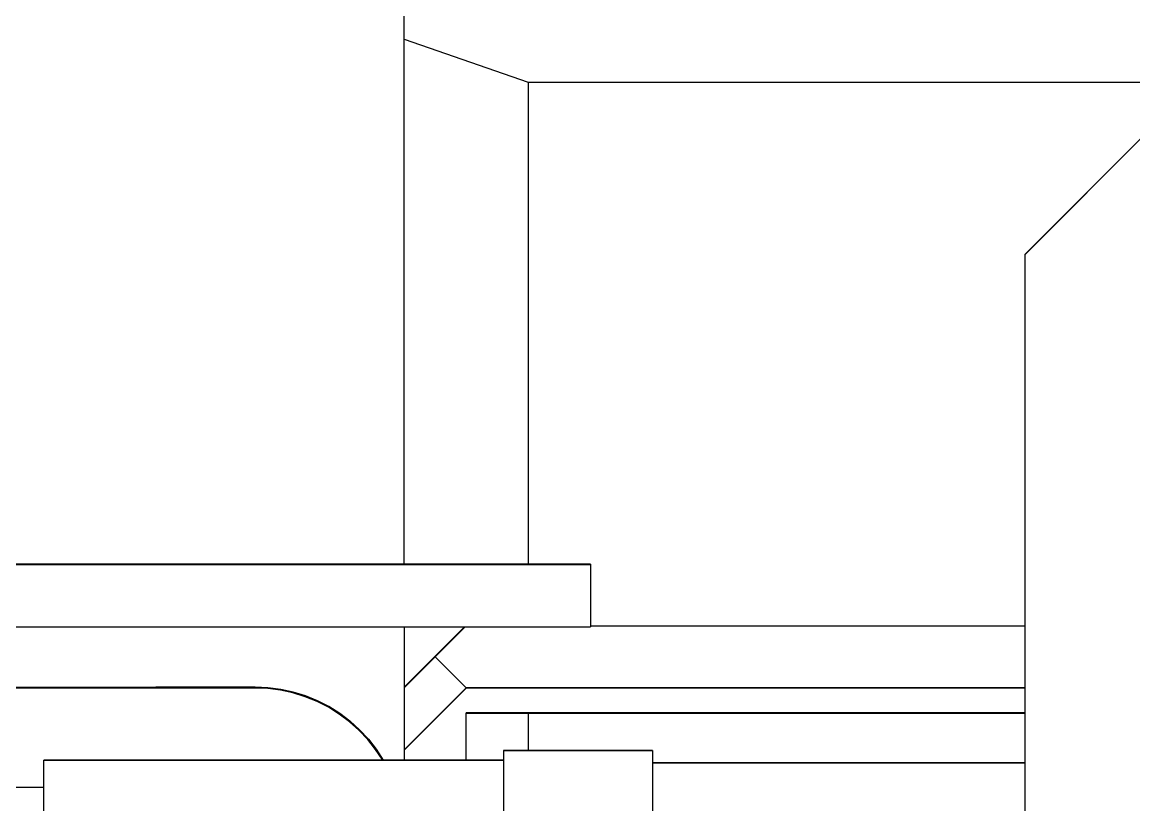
# Model space of a CAD drawing. Extents: x 0 to 701, y -8 to 617.
# Drawn here: x 290.82 to 299.77, y 304.42 to 310.73 of the extents above; entities that cross this region are included whole.
import ezdxf

# ---------------------------------------------------------------- set-up
doc = ezdxf.new("R2010")
doc.units = 0
doc.header["$LTSCALE"] = 0.5
doc.layers.add('MSM_CONTINUOUS', color=7, linetype='CONTINUOUS')

msp = doc.modelspace()

# ---------------------------------------------------------------- linework, layer by layer
at = {"layer": 'MSM_CONTINUOUS'}
for p, q in [((293.893841, 306.358817), (293.893841, 334.874067)), ((293.893841, 310.588986), (294.893841, 310.244521)), ((294.893841, 310.244521), (332.893841, 310.244521)), ((294.893841, 310.244521), (294.893841, 306.358817)), ((298.893841, 308.856287), (299.893841, 309.856287)), ((299.893841, 309.855877), (298.893841, 308.855877)), ((298.893841, 304.029932), (298.893841, 308.856287)), ((295.393841, 306.358817), (287.393841, 306.358818)), ((295.393841, 306.358817), (295.393841, 305.855124)), ((295.393841, 306.355124), (287.393841, 306.355125)), ((287.093841, 305.855125), (295.393841, 305.855124)), ((293.893841, 305.855124), (293.893841, 304.780947)), ((294.143841, 305.61398), (294.384953, 305.855124)), ((294.379615, 305.855124), (294.143841, 305.619383)), ((295.393841, 305.863946), (298.893841, 305.863946)), ((293.893841, 305.369348), (294.143841, 305.619383)), ((294.143841, 305.61398), (293.893841, 305.364014)), ((294.393841, 305.363946), (294.143841, 305.61398)), ((286.893841, 305.369349), (292.693841, 305.369349)), ((292.693841, 305.361279), (286.893841, 305.361279)), ((291.893841, 305.368528), (291.893841, 305.367981)), ((292.693841, 305.368528), (291.893841, 305.368528)), ((291.893841, 305.367981), (292.693841, 305.367981)), ((292.693841, 305.365382), (291.893841, 305.365382)), ((291.893841, 305.365382), (291.893841, 305.364835)), ((291.893841, 305.364835), (292.693841, 305.364835)), ((292.693841, 305.369349), (292.797313, 305.364879)), ((292.797233, 305.364065), (292.693841, 305.368528)), ((292.693841, 305.367981), (292.797181, 305.363523)), ((292.796929, 305.360946), (292.693841, 305.365382)), ((292.693841, 305.364835), (292.796877, 305.360403)), ((292.796532, 305.356877), (292.693841, 305.361279)), ((292.898469, 305.343703), (292.796532, 305.356877)), ((292.796877, 305.360403), (292.899151, 305.347141)), ((292.899255, 305.34767), (292.796929, 305.360946)), ((292.797181, 305.363523), (292.899752, 305.350182)), ((292.899857, 305.350711), (292.797233, 305.364065)), ((292.797313, 305.364879), (292.900013, 305.351505)), ((292.998906, 305.321854), (292.898469, 305.343703)), ((292.899151, 305.347141), (292.999909, 305.325146)), ((293.000063, 305.325653), (292.899255, 305.34767)), ((292.899752, 305.350182), (293.000794, 305.328058)), ((293.000948, 305.328565), (292.899857, 305.350711)), ((292.900013, 305.351505), (293.001178, 305.329324)), ((293.097104, 305.291491), (292.998906, 305.321854)), ((292.999909, 305.325146), (293.098406, 305.294581)), ((293.098606, 305.295057), (293.000063, 305.325653)), ((293.000794, 305.328058), (293.099555, 305.297315)), ((293.099755, 305.297791), (293.000948, 305.328565)), ((293.001178, 305.329324), (293.100054, 305.298504)), ((293.192343, 305.252835), (293.097104, 305.291491)), ((293.098406, 305.294581), (293.193915, 305.255672)), ((293.194156, 305.256109), (293.098606, 305.295057)), ((293.099555, 305.297315), (293.195302, 305.258181)), ((293.195543, 305.258618), (293.099755, 305.297791)), ((293.100054, 305.298504), (293.195904, 305.259272)), ((293.893841, 304.863946), (294.393841, 305.363946)), ((294.393841, 305.360937), (293.893841, 304.860937)), ((294.393841, 305.363946), (294.393841, 305.360937)), ((298.893841, 305.363946), (294.393841, 305.363946)), ((298.893841, 305.360937), (294.393841, 305.360937)), ((293.283925, 305.206171), (293.192343, 305.252835)), ((293.193915, 305.255672), (293.28573, 305.208706)), ((293.286007, 305.209096), (293.194156, 305.256109)), ((293.195302, 305.258181), (293.287323, 305.210948)), ((293.287599, 305.211337), (293.195543, 305.258618)), ((293.195904, 305.259272), (293.288014, 305.211922)), ((293.371178, 305.151842), (293.283925, 305.206171)), ((293.28573, 305.208706), (293.373174, 305.15403)), ((293.373481, 305.154366), (293.286007, 305.209096)), ((293.287323, 305.210948), (293.374934, 305.155965)), ((293.37524, 305.156301), (293.287599, 305.211337)), ((293.288014, 305.211922), (293.375698, 305.156806)), ((293.453461, 305.090244), (293.371178, 305.151842)), ((293.373174, 305.15403), (293.4556, 305.092047)), ((293.455929, 305.092325), (293.373481, 305.154366)), ((293.374934, 305.155965), (293.457485, 305.093641)), ((293.457813, 305.093919), (293.37524, 305.156301)), ((293.375698, 305.156806), (293.458303, 305.094334)), ((294.893841, 305.160896), (294.393841, 305.160827)), ((294.393841, 304.780947), (294.393841, 305.160827)), ((294.393841, 305.158912), (294.893841, 305.158844)), ((298.893841, 305.160896), (294.893841, 305.160896)), ((294.893841, 305.158844), (294.893841, 304.857862)), ((294.893841, 305.158844), (298.893841, 305.158844)), ((295.293841, 305.159911), (295.298282, 305.159929)), ((295.298282, 305.159892), (295.293841, 305.159911)), ((295.298282, 305.159929), (295.311585, 305.159948)), ((295.311585, 305.159873), (295.298282, 305.159892)), ((295.311585, 305.159948), (295.333693, 305.159966)), ((295.333693, 305.159855), (295.311585, 305.159873)), ((295.333693, 305.159966), (295.364515, 305.159985)), ((295.364515, 305.159837), (295.333693, 305.159855)), ((295.364515, 305.159985), (295.403918, 305.160003)), ((295.403918, 305.159819), (295.364515, 305.159837)), ((295.403918, 305.160003), (295.451737, 305.16002)), ((295.451737, 305.159801), (295.403918, 305.159819)), ((295.451737, 305.16002), (295.507769, 305.160037)), ((295.507769, 305.159784), (295.451737, 305.159801)), ((295.493841, 305.159911), (295.497385, 305.159927)), ((295.497385, 305.159895), (295.493841, 305.159911)), ((295.493841, 305.159911), (295.493841, 305.159788)), ((295.497385, 305.159927), (295.508004, 305.159942)), ((295.508004, 305.159879), (295.497385, 305.159895)), ((295.507769, 305.160037), (295.571778, 305.160054)), ((295.571778, 305.159768), (295.507769, 305.159784)), ((295.508004, 305.159942), (295.525657, 305.159958)), ((295.525657, 305.159863), (295.508004, 305.159879)), ((295.525657, 305.159958), (295.550279, 305.159974)), ((295.550279, 305.159848), (295.525657, 305.159863)), ((295.550279, 305.159974), (295.581779, 305.159989)), ((295.581779, 305.159833), (295.550279, 305.159848)), ((295.571778, 305.160054), (295.643492, 305.160069)), ((295.643492, 305.159752), (295.571778, 305.159768)), ((295.581779, 305.159989), (295.620038, 305.160004)), ((295.620038, 305.159818), (295.581779, 305.159833)), ((295.620038, 305.160004), (295.664915, 305.160018)), ((295.664915, 305.159803), (295.620038, 305.159818)), ((295.643492, 305.160069), (295.722609, 305.160085)), ((295.722609, 305.159737), (295.643492, 305.159752)), ((295.664915, 305.160018), (295.716241, 305.160033)), ((295.716241, 305.159789), (295.664915, 305.159803)), ((295.716241, 305.160033), (295.773825, 305.160047)), ((295.773825, 305.159775), (295.716241, 305.159789)), ((295.722609, 305.160085), (295.808793, 305.160099)), ((295.808793, 305.159722), (295.722609, 305.159737)), ((295.773825, 305.160047), (295.837452, 305.16006)), ((295.837452, 305.159762), (295.773825, 305.159775)), ((295.808793, 305.160099), (295.901681, 305.160113)), ((295.901681, 305.159709), (295.808793, 305.159722)), ((295.837452, 305.16006), (295.906886, 305.160073)), ((295.906886, 305.159749), (295.837452, 305.159762)), ((295.901681, 305.160113), (296.023416, 305.160128)), ((296.002159, 305.159696), (295.901681, 305.159709)), ((295.906886, 305.160073), (295.981866, 305.160085)), ((295.981866, 305.159737), (295.906886, 305.159749)), ((295.981866, 305.160085), (296.0692, 305.160097)), ((296.07399, 305.159724), (295.981866, 305.159737)), ((296.10867, 305.159684), (296.002159, 305.159696)), ((296.023416, 305.160128), (296.153763, 305.160143)), ((296.0692, 305.160097), (296.162355, 305.160109)), ((296.172545, 305.159712), (296.07399, 305.159724)), ((296.220754, 305.159672), (296.10867, 305.159684)), ((296.153763, 305.160143), (296.291904, 305.160155)), ((296.162355, 305.160109), (296.260922, 305.160119)), ((296.277049, 305.1597), (296.172545, 305.159712)), ((296.337924, 305.159662), (296.220754, 305.159672)), ((296.260922, 305.160119), (296.364467, 305.160129)), ((296.386995, 305.15969), (296.277049, 305.1597)), ((296.291904, 305.160155), (296.436969, 305.160166)), ((296.459672, 305.159653), (296.337924, 305.159662)), ((296.364467, 305.160129), (296.472536, 305.160138)), ((296.501845, 305.159681), (296.386995, 305.15969)), ((296.436969, 305.160166), (296.588048, 305.160176)), ((296.474657, 305.159944), (296.443841, 305.159911)), ((296.443841, 305.159911), (296.474657, 305.159878)), ((296.585469, 305.159646), (296.459672, 305.159653)), ((296.472536, 305.160138), (296.584654, 305.160146)), ((297.153841, 305.159944), (296.474657, 305.159944)), ((296.474657, 305.159878), (297.153841, 305.159878)), ((296.621042, 305.159673), (296.501845, 305.159681)), ((296.584654, 305.160146), (296.700327, 305.160153)), ((296.714772, 305.159639), (296.585469, 305.159646)), ((296.588048, 305.160176), (296.74419, 305.160184)), ((296.744003, 305.159667), (296.621042, 305.159673)), ((296.700327, 305.160153), (296.819048, 305.160158)), ((296.847019, 305.159633), (296.714772, 305.159639)), ((296.87013, 305.159661), (296.744003, 305.159667)), ((296.74419, 305.160184), (296.904415, 305.16019)), ((296.819048, 305.160158), (296.940294, 305.160163)), ((296.981636, 305.159629), (296.847019, 305.159633)), ((296.998809, 305.159657), (296.87013, 305.159661)), ((296.904415, 305.16019), (297.067716, 305.160194)), ((296.940294, 305.160163), (297.063534, 305.160167)), ((297.118041, 305.159626), (296.981636, 305.159629)), ((297.129412, 305.159653), (296.998809, 305.159657)), ((297.063534, 305.160167), (297.188225, 305.160169)), ((297.067716, 305.160194), (297.233066, 305.160197)), ((297.255642, 305.159624), (297.118041, 305.159626)), ((297.261304, 305.159651), (297.129412, 305.159653)), ((297.633841, 305.160036), (297.153841, 305.160036)), ((297.153841, 305.159785), (297.633841, 305.159785)), ((297.188225, 305.160169), (297.31382, 305.16017)), ((297.233066, 305.160197), (297.399427, 305.160198)), ((297.393841, 305.159623), (297.255642, 305.159624)), ((297.526379, 305.159651), (297.261304, 305.159651)), ((297.53297, 305.159624), (297.393841, 305.159623)), ((297.399427, 305.160198), (297.565752, 305.160197)), ((297.473862, 305.16017), (297.599457, 305.160169)), ((297.65827, 305.159653), (297.526379, 305.159651)), ((297.671487, 305.159626), (297.53297, 305.159624)), ((297.565752, 305.160197), (297.730997, 305.160194)), ((297.599457, 305.160169), (297.724148, 305.160167)), ((298.313026, 305.159944), (297.633841, 305.159944)), ((297.633841, 305.159878), (298.313026, 305.159878)), ((297.788873, 305.159657), (297.65827, 305.159653)), ((297.808784, 305.159629), (297.671487, 305.159626)), ((297.724148, 305.160167), (297.847388, 305.160163)), ((297.730997, 305.160194), (297.894124, 305.16019)), ((297.917552, 305.159661), (297.788873, 305.159657)), ((297.944258, 305.159634), (297.808784, 305.159629)), ((297.847388, 305.160163), (297.968635, 305.160158)), ((297.894124, 305.16019), (298.054106, 305.160183)), ((298.04368, 305.159666), (297.917552, 305.159661)), ((298.077313, 305.159639), (297.944258, 305.159634)), ((297.968635, 305.160158), (298.087356, 305.160153)), ((298.166641, 305.159673), (298.04368, 305.159666)), ((298.054106, 305.160183), (298.209939, 305.160175)), ((298.207365, 305.159646), (298.077313, 305.159639)), ((298.087356, 305.160153), (298.203029, 305.160146)), ((298.285837, 305.159681), (298.166641, 305.159673)), ((298.203029, 305.160146), (298.315146, 305.160138)), ((298.333843, 305.159654), (298.207365, 305.159646)), ((298.209939, 305.160175), (298.360644, 305.160166)), ((298.400688, 305.15969), (298.285837, 305.159681)), ((298.343841, 305.159911), (298.313026, 305.159944)), ((298.313026, 305.159878), (298.343841, 305.159911)), ((298.315146, 305.160138), (298.423215, 305.160129)), ((298.45619, 305.159663), (298.333843, 305.159654)), ((298.360644, 305.160166), (298.505273, 305.160154)), ((298.510633, 305.1597), (298.400688, 305.15969)), ((298.423215, 305.160129), (298.52676, 305.160119)), ((298.573868, 305.159673), (298.45619, 305.159663)), ((298.505273, 305.160154), (298.642917, 305.160142)), ((298.615138, 305.159712), (298.510633, 305.1597)), ((298.52676, 305.160119), (298.625327, 305.160109)), ((298.686362, 305.159684), (298.573868, 305.159673)), ((298.713692, 305.159724), (298.615138, 305.159712)), ((298.625327, 305.160109), (298.718482, 305.160097)), ((298.642917, 305.160142), (298.772712, 305.160127)), ((298.793176, 305.159697), (298.686362, 305.159684)), ((298.805816, 305.159737), (298.713692, 305.159724)), ((298.718482, 305.160097), (298.805816, 305.160085)), ((298.772712, 305.160127), (298.893841, 305.160112)), ((298.893841, 305.15971), (298.793176, 305.159697)), ((298.805816, 305.160085), (298.893841, 305.16007)), ((298.893841, 305.159751), (298.805816, 305.159737)), ((293.530172, 305.021832), (293.453461, 305.090244)), ((293.4556, 305.092047), (293.5324, 305.023217)), ((293.532742, 305.023429), (293.455929, 305.092325)), ((293.457485, 305.093641), (293.534363, 305.024441)), ((293.534703, 305.024653), (293.457813, 305.093919)), ((293.458303, 305.094334), (293.535214, 305.024973)), ((293.600746, 304.947105), (293.530172, 305.021832)), ((293.5324, 305.023217), (293.603006, 304.948046)), ((293.603353, 304.94819), (293.532742, 305.023429)), ((293.534363, 305.024441), (293.604995, 304.948877)), ((293.60534, 304.949021), (293.534703, 305.024653)), ((293.535214, 305.024973), (293.605857, 304.949238)), ((293.664667, 304.866614), (293.600746, 304.947105)), ((293.603006, 304.948046), (293.666897, 304.86709)), ((293.667239, 304.867163), (293.603353, 304.94819)), ((293.604995, 304.948877), (293.668858, 304.867511)), ((293.669198, 304.867584), (293.60534, 304.949021)), ((293.605857, 304.949238), (293.669707, 304.867693)), ((293.721465, 304.780947), (293.664667, 304.866614)), ((293.666897, 304.86709), (293.723601, 304.780947)), ((293.723928, 304.780947), (293.667239, 304.867163)), ((293.668858, 304.867511), (293.725477, 304.780947)), ((293.725802, 304.780947), (293.669198, 304.867584)), ((293.669707, 304.867693), (293.726288, 304.780947)), ((294.693841, 304.857862), (294.693841, 286.855127)), ((295.893841, 304.857862), (294.693841, 304.857862)), ((295.893841, 304.855126), (294.693841, 304.855126)), ((295.893841, 304.857862), (295.893841, 303.820151)), ((290.993841, 297.280127), (290.993841, 304.78081)), ((292.99526, 304.78081), (290.993841, 304.78081)), ((290.993841, 304.780468), (294.693841, 304.780468)), ((294.693841, 304.780263), (290.993841, 304.780263)), ((290.993841, 304.780126), (294.693841, 304.780126)), ((293.493841, 304.780947), (292.99526, 304.78081)), ((294.693841, 304.780947), (293.493841, 304.780947)), ((298.893841, 304.758817), (295.893841, 304.758817)), ((295.893841, 304.757928), (298.893841, 304.757928)), ((290.993841, 304.561279), (286.893841, 304.561279))]:
    msp.add_line(p, q, dxfattribs=at)

doc.saveas('drawing.dxf')
